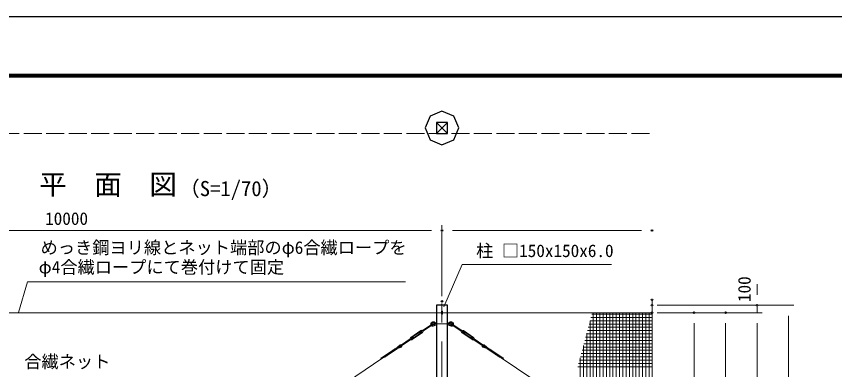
# Model space of a CAD drawing. Units: millimetres, scale not verified. Extents: x -14699 to 14701, y -10394 to 10396.
# Drawn here: x -7317 to 3591, y 5684 to 10396 of the extents above; entities that cross this region are included whole.
import ezdxf
from ezdxf.enums import TextEntityAlignment as Align

# ---------------------------------------------------------------- set-up
doc = ezdxf.new("R2010")
doc.units = ezdxf.units.MM
doc.header["$LTSCALE"] = 40
doc.header["$PDMODE"] = 32
doc.header["$PDSIZE"] = 20
doc.linetypes.add('DASHED', pattern=[7.5, 6, -1.5])
doc.linetypes.add('USER1', pattern=[50.8, 31.75, -6.35, 6.35, -6.35])
for name, color, linetype, lineweight in [('0-0_D-TTL-TXT', 7, 'Continuous', 13), ('0-1_D-STR1', 1, 'Continuous', 25), ('0-2_D-BMK', 2, 'USER1', 13), ('0-3_D-STR3', 3, 'Continuous', 13), ('0-5_D-STR4', 7, 'Continuous', 25), ('0-7_D-STR-DIM', 7, 'Continuous', 13), ('0-A_D-STR-TXT', 7, 'Continuous', 13), ('0-B_D-STR2', 7, 'Continuous', 13), ('0-C_D-TTL', 7, 'Continuous', 25)]:
    doc.layers.add(name, color=color, linetype=linetype, lineweight=lineweight)
doc.layers.add('0-9_Defpoints', color=8, linetype='Continuous')
doc.styles.add('ＭＳ ゴシック', font='')
doc.styles.get('ＭＳ ゴシック').set_extended_font_data('MS Gothic')

msp = doc.modelspace()

# ---------------------------------------------------------------- linework, layer by layer
at = {"layer": '0-1_D-STR1'}
for p, q in [((-1718.12, 8982.16), (-1568.12, 8832.16)), ((-1568.12, 8982.16), (-1718.12, 8832.16))]:
    msp.add_line(p, q, dxfattribs=at)
for points in [[(-1718.12, 8982.16), (-1718.12, 8832.16), (-1568.12, 8832.16), (-1568.12, 8982.16)], [(-1568.12, 6543.32), (-1718.12, 6543.32), (-1718.12, -1256.68), (-1568.12, -1256.68)]]:
    msp.add_lwpolyline(points, close=True, dxfattribs=at)
at = {"layer": '0-2_D-BMK'}
for p, q in [((-1643.12, -1307.68), (-1643.12, 6594.32)), ((-1755.62, 6293.32), (-1530.62, 6293.32))]:
    msp.add_line(p, q, dxfattribs=at)
at = {"layer": '0-3_D-STR3'}
for p, q in [((-10861.43, 6443.32), (1156.88, 6443.32)), ((-1649.12, 6460.32), (-1649.12, 6426.32)), ((-1637.12, 6460.32), (-1637.12, 6426.32)), ((-1775.79, 6291.84), (-1903.34, 6205.55)), ((-1769.06, 6281.9), (-1896.61, 6195.61)), ((-1743.9, 6306.82), (-1747.33, 6301.32)), ((-1747.33, 6301.32), (-1747.33, 6285.32)), ((-1743.9, 6279.82), (-1747.33, 6285.32)), ((-1720.9, 6308.32), (-1743.9, 6306.82)), ((-1743.9, 6306.82), (-1743.9, 6293.32)), ((-1743.9, 6279.82), (-1743.9, 6293.32)), ((-1720.9, 6278.32), (-1743.9, 6279.82)), ((-1720.9, 6308.32), (-1720.9, 6278.32)), ((-1720.9, 6301.32), (-1718.12, 6301.32)), ((-1720.9, 6285.32), (-1718.12, 6285.32)), ((-1568.12, 6301.32), (-1561.12, 6301.32)), ((-1568.12, 6285.32), (-1561.12, 6285.32)), ((-1561.12, 6308.32), (-1561.12, 6278.32)), ((-1561.12, 6278.32), (-1538.12, 6279.82)), ((-1538.12, 6306.82), (-1538.12, 6279.82)), ((-1538.12, 6279.82), (-1534.68, 6285.32)), ((-1534.68, 6301.32), (-1534.68, 6285.32)), ((-1512.95, 6281.9), (-1385.4, 6195.61)), ((-1506.23, 6291.84), (-1378.68, 6205.55)), ((-1925.8, 6204.85), (-2059.98, 6114.07)), ((-1921.04, 6197.81), (-2055.22, 6107.03)), ((-2027.58, 6121.5), (-2054.91, 6103.01)), ((-2020.86, 6111.57), (-2048.19, 6093.08)), ((-1910.39, 6182.07), (-2044.57, 6091.3)), ((-1905.63, 6175.03), (-2039.81, 6084.26)), ((-2020.86, 6111.57), (-2027.58, 6121.5)), ((-1917.42, 6196.03), (-1944.75, 6177.54)), ((-1909.85, 6184.85), (-1918.26, 6197.27)), ((-1905.58, 6208.87), (-1912.98, 6205.88)), ((-1894.37, 6192.3), (-1905.58, 6208.87)), ((-1894.37, 6192.3), (-1899.9, 6186.54)), ((-1387.64, 6192.3), (-1376.44, 6208.87)), ((-1387.64, 6192.3), (-1382.12, 6186.54)), ((-1376.44, 6208.87), (-1369.04, 6205.88)), ((-1376.39, 6175.03), (-1242.21, 6084.26)), ((-1372.16, 6184.85), (-1363.76, 6197.27)), ((-1371.63, 6182.07), (-1237.44, 6091.3)), ((-1364.6, 6196.03), (-1337.26, 6177.54)), ((-1360.98, 6197.81), (-1226.8, 6107.03)), ((-1356.22, 6204.85), (-1222.04, 6114.07)), ((-1261.16, 6111.57), (-1254.44, 6121.5)), ((-1261.16, 6111.57), (-1233.83, 6093.08)), ((-1254.44, 6121.5), (-1227.1, 6103.01)), ((-2202.69, 6014.36), (-2264.55, 5962.45)), ((-2198.02, 6007.84), (-2242.44, 5970.56)), ((-2068.99, 6093.49), (-2196.55, 6007.2)), ((-2062.27, 6083.55), (-2189.82, 5997.26)), ((-2060.03, 6080.24), (-2052.63, 6083.22)), ((-2047.35, 6091.83), (-2055.75, 6104.26)), ((-1234.67, 6091.83), (-1226.26, 6104.26)), ((-1221.99, 6080.24), (-1229.39, 6083.22)), ((-1219.75, 6083.55), (-1092.19, 5997.26)), ((-1213.02, 6093.49), (-1085.47, 6007.2)), ((-1083.99, 6007.84), (-1039.58, 5970.56)), ((-1079.32, 6014.36), (-1017.46, 5962.45)), ((-2439.49, 5847.12), (-2277.34, 5956.82)), ((-2402.51, 5852.87), (-2239.58, 5963.09)), ((-2325.61, 5905.96), (-2380.99, 5885.63)), ((-2298.08, 5924.58), (-2353.46, 5904.26)), ((-2270.55, 5943.21), (-2325.93, 5922.88)), ((-2184.59, 5983.27), (-2298.39, 5941.51)), ((-2188.01, 5990.54), (-2270.86, 5960.13)), ((-1097.43, 5983.27), (-983.62, 5941.51)), ((-1094.01, 5990.54), (-1011.15, 5960.13)), ((-879.51, 5852.87), (-1042.44, 5963.09)), ((-1011.47, 5943.21), (-956.09, 5922.88)), ((-842.52, 5847.12), (-1004.68, 5956.82)), ((-983.94, 5924.58), (-928.56, 5904.26)), ((-956.4, 5905.96), (-901.03, 5885.63)), ((-11289.04, -151.04), (-2429.81, 5842.15)), ((-2380.67, 5868.71), (-2459.81, 5839.67)), ((-2408.21, 5850.08), (-2451.42, 5834.22)), ((-2353.14, 5887.33), (-2408.52, 5867.01)), ((-928.87, 5887.33), (-873.49, 5867.01)), ((-901.34, 5868.71), (-822.2, 5839.67)), ((-873.81, 5850.08), (-830.59, 5834.22)), ((-852.2, 5842.15), (1156.88, 4483.02))]:
    msp.add_line(p, q, dxfattribs=at)
for points in [[(-1561.12, 6308.32), (-1538.12, 6306.82), (-1534.68, 6301.32)], [(-1910.69, 6186.09), (-1938.03, 6167.6), (-1944.75, 6177.54)], [(-1371.32, 6186.09), (-1343.99, 6167.6), (-1337.26, 6177.54)], [(-2060.03, 6080.24), (-2071.23, 6096.8), (-2065.71, 6102.56)], [(-1221.99, 6080.24), (-1210.78, 6096.8), (-1216.31, 6102.56)]]:
    msp.add_lwpolyline(points, dxfattribs=at)
for centre, radius, start, end in [((-1643.12, 6460.32), 6, 0, 180), ((-1643.12, 6426.32), 6, 180, 0), ((-1762.9, 6293.32), 30, 40.33299, 202.54106), ((-1762.9, 6293.32), 30, 225.61498, 319.66701), ((-1762.9, 6293.32), 17.5, 27.20289, 194.02698), ((-1772.42, 6286.87), 6, 304.07802, 124.07802), ((-1762.9, 6293.32), 17.5, 234.12907, 332.79711), ((-1729.36, 6321.79), 14, 220.33299, 273.7314), ((-1729.36, 6264.84), 14, 86.2686, 139.66701), ((-1729.36, 6264.84), 14, 86.2686, 139.66701), ((-1552.66, 6321.79), 14, 266.2686, 319.66701), ((-1552.66, 6264.84), 14, 40.33299, 93.7314), ((-1519.12, 6293.32), 30, 337.45894, 139.66701), ((-1519.12, 6293.32), 30, 220.33299, 314.38502), ((-1519.12, 6293.32), 17.5, 345.97302, 152.79711), ((-1519.12, 6293.32), 17.5, 207.20289, 305.87093), ((-1509.59, 6286.87), 6, 55.92198, 235.92198), ((-2054.1, 6105.38), 10.5, 124.07802, 180.19691), ((-1919.92, 6196.15), 10.5, 67.95914, 124.07802), ((-1919.92, 6196.15), 2, 34.07802, 124.07802), ((-1914.47, 6209.59), 4, 247.95914, 291.97877), ((-1911.51, 6183.73), 2, 304.07802, 34.07802), ((-1911.51, 6183.73), 10.5, 304.07802, 0.19691), ((-1897.01, 6183.78), 4, 136.17728, 180.19691), ((-1385, 6183.78), 4, 359.80309, 43.82272), ((-1370.5, 6183.73), 10.5, 179.80309, 235.92198), ((-1370.5, 6183.73), 2, 145.92198, 235.92198), ((-1367.54, 6209.59), 4, 248.02123, 292.04086), ((-1362.1, 6196.15), 10.5, 55.92198, 112.04086), ((-1362.1, 6196.15), 2, 55.92198, 145.92198), ((-1227.92, 6105.38), 10.5, 359.80309, 55.92198), ((-2193.29, 5999.03), 18, 62.58859, 121.25306), ((-2193.19, 6002.23), 6, 124.07802, 304.07802), ((-2193.29, 5999.03), 10, 93.30237, 118.25258), ((-2193.29, 5999.03), 10, 301.8883, 14.15044), ((-2193.29, 5999.03), 18, 298.90231, 22.44483), ((-2068.6, 6105.33), 4, 316.17728, 0.19691), ((-2054.1, 6105.38), 2, 124.07802, 214.07802), ((-2051.13, 6079.51), 4, 67.95914, 111.97877), ((-2045.69, 6092.95), 10.5, 247.95914, 304.07802), ((-2045.69, 6092.95), 2, 214.07802, 304.07802), ((-1236.32, 6092.95), 10.5, 235.92198, 292.04086), ((-1236.32, 6092.95), 2, 235.92198, 325.92198), ((-1230.88, 6079.51), 4, 68.02123, 112.04086), ((-1227.92, 6105.38), 2, 325.92198, 55.92198), ((-1213.42, 6105.33), 4, 179.80309, 223.82272), ((-1088.73, 5999.03), 18, 157.55517, 241.09769), ((-1088.73, 5999.03), 10, 165.84956, 238.1117), ((-1088.73, 5999.03), 18, 58.74694, 117.41141), ((-1088.83, 6002.23), 6, 235.92198, 55.92198), ((-1088.73, 5999.03), 10, 61.74742, 86.69763), ((-2343.12, 5876.09), 30, 110.15166, 124.07802), ((-2315.59, 5894.72), 30, 110.15166, 124.07802), ((-2335.95, 5934.12), 30, 290.15157, 304.07802), ((-2288.06, 5913.34), 30, 110.15166, 124.07802), ((-2308.41, 5952.75), 30, 290.15157, 304.07802), ((-2260.53, 5931.97), 30, 110.15166, 124.07802), ((-2280.88, 5971.37), 30, 290.15157, 304.07802), ((-1001.13, 5971.37), 30, 235.92198, 249.84843), ((-1021.49, 5931.97), 30, 55.92198, 69.84834), ((-973.6, 5952.75), 30, 235.92198, 249.84843), ((-993.96, 5913.34), 30, 55.92198, 69.84834), ((-946.07, 5934.12), 30, 235.92198, 249.84843), ((-966.42, 5894.72), 30, 55.92198, 69.84834), ((-938.89, 5876.09), 30, 55.92198, 69.84834), ((-2417.01, 5896.45), 71.11, 232.99215, 241.0563), ((-2398.19, 5838.85), 30, 110.15166, 124.07802), ((-2418.54, 5878.25), 30, 290.15157, 304.07802), ((-2370.65, 5857.47), 30, 110.15166, 124.07802), ((-2391.01, 5896.87), 30, 290.15157, 304.07802), ((-2363.48, 5915.5), 30, 290.15157, 304.07802), ((-918.54, 5915.5), 30, 235.92198, 249.84843), ((-891.01, 5896.87), 30, 235.92198, 249.84843), ((-911.36, 5857.47), 30, 55.92198, 69.84834), ((-863.47, 5878.25), 30, 235.92198, 249.84843), ((-883.83, 5838.85), 30, 55.92198, 69.84834), ((-865, 5896.45), 71.11, 298.9437, 307.00785)]:
    msp.add_arc(centre, radius, start, end, dxfattribs=at)
at = {"layer": '0-5_D-STR4'}
msp.add_lwpolyline([(-1868.12, 8907.16), (-1802.22, 8748.06), (-1643.12, 8682.16), (-1484.02, 8748.06), (-1418.12, 8907.16), (-1484.02, 9066.26), (-1643.12, 9132.16), (-1802.22, 9066.26)], close=True, dxfattribs=at)
at = {"layer": '0-7_D-STR-DIM'}
for p, q in [((-11503.12, 7540.05), (-1783.12, 7540.05)), ((-1643.12, 6664.32), (-1643.12, 7610.05)), ((-1643.12, 6664.32), (-1643.12, 7610.05)), ((-1503.12, 7540.05), (1016.88, 7540.05)), ((2556.88, 6683.32), (2556.88, 6823.32)), ((1156.88, 5269.62), (1156.88, 6615.72)), ((1226.88, 6543.32), (2626.88, 6543.32)), ((1226.88, 6543.32), (3046.88, 6543.32)), ((1226.88, 6443.32), (1786.88, 6443.32)), ((1226.88, 6443.32), (2206.88, 6443.32)), ((1226.88, 6443.32), (2626.88, 6443.32)), ((1226.88, 6443.32), (2626.88, 6443.32)), ((2556.88, 6443.32), (2556.88, 6543.32)), ((2976.88, 6403.32), (2976.88, -1116.68)), ((1716.88, 4133.32), (1716.88, 6303.32)), ((2136.88, -316.68), (2136.88, 6303.32)), ((2556.88, 6303.32), (2556.88, -416.68)), ((2556.88, 6303.32), (2556.88, 6163.32))]:
    msp.add_line(p, q, dxfattribs=at)
at = {"layer": '0-9_Defpoints'}
for p in [(-1643.12, 7540.05), (1156.88, 7540.05), (-1643.12, 6594.32), (1156.88, 6615.72), (1156.88, 6543.32), (2556.88, 6543.32), (1156.88, 6443.32), (1716.88, 6443.32), (2136.88, 6443.32)]:
    msp.add_point(p, dxfattribs=at)
at = {"layer": '0-A_D-STR-TXT'}
for points in [[(617.47, 7087.11), (-1373.84, 7087.11), (-1620.43, 6520.38)], [(-2127.95, 6855.13), (-7169.76, 6855.13), (-7286.97, 6445.24)]]:
    msp.add_lwpolyline(points, dxfattribs=at)
at = {"layer": '0-B_D-STR2', "linetype": 'DASHED'}
msp.add_line((-11718.12, 8832.16), (1156.88, 8832.16), dxfattribs=at)
at = {"layer": '0-B_D-STR2'}
for p, q in [((373.81, -456.68), (373.81, 6443.32)), ((417.56, -456.68), (417.56, 6443.32)), ((461.31, -456.68), (461.31, 6443.32)), ((505.06, -456.68), (505.06, 6443.32)), ((548.81, -456.68), (548.81, 6443.32)), ((592.56, -456.68), (592.56, 6443.32)), ((636.31, -456.68), (636.31, 6443.32)), ((680.06, -456.68), (680.06, 6443.32)), ((723.81, -456.68), (723.81, 6443.32)), ((767.56, -456.68), (767.56, 6443.32)), ((811.31, -456.68), (811.31, 6443.32)), ((855.06, -456.68), (855.06, 6443.32)), ((898.81, -456.68), (898.81, 6443.32)), ((942.56, -456.68), (942.56, 6443.32)), ((986.31, -456.68), (986.31, 6443.32)), ((1030.06, -456.68), (1030.06, 6443.32)), ((1073.81, -456.68), (1073.81, 6443.32)), ((1117.56, 5204), (1117.56, 6443.32)), ((330.06, -456.68), (330.06, 6333.13)), ((330.77, 6335.79), (1156.88, 6335.79)), ((342.5, 6379.54), (1156.88, 6379.54)), ((354.22, 6423.29), (1156.88, 6423.29)), ((307.33, 6248.29), (1156.88, 6248.29)), ((319.05, 6292.04), (1156.88, 6292.04)), ((272.16, 6117.04), (1156.88, 6117.04)), ((283.88, 6160.79), (1156.88, 6160.79)), ((286.31, -456.68), (286.31, 6169.85)), ((295.6, 6204.54), (1156.88, 6204.54)), ((242.56, -456.68), (242.56, 6006.58)), ((248.71, 6029.54), (1156.88, 6029.54)), ((260.44, 6073.29), (1156.88, 6073.29)), ((213.55, 5898.29), (1156.88, 5898.29)), ((225.27, 5942.04), (1156.88, 5942.04)), ((236.99, 5985.79), (1156.88, 5985.79)), ((190.1, 5810.79), (1156.88, 5810.79)), ((198.81, -456.68), (198.81, 5843.3)), ((201.82, 5854.54), (1156.88, 5854.54)), ((166.65, 5723.29), (1156.88, 5723.29)), ((178.38, 5767.04), (1156.88, 5767.04))]:
    msp.add_line(p, q, dxfattribs=at)
at = {"layer": '0-C_D-TTL', "color": 2}
msp.add_lwpolyline([(-14698.88, 10395.79), (14701.12, 10395.79), (14701.12, -10394.21), (-14698.88, -10394.21)], close=True, dxfattribs=at)
at = {"layer": '0-C_D-TTL'}
for points in [[(-13753.88, 9625.79), (13756.12, 9625.79), (13756.12, -9624.21), (-13753.88, -9624.21)], [(-13745.13, 9617.04), (13747.37, 9617.04), (13747.37, -9615.46), (-13745.13, -9615.46)], [(-13736.38, 9608.29), (13738.62, 9608.29), (13738.62, -9606.71), (-13736.38, -9606.71)], [(-13727.63, 9599.54), (13729.87, 9599.54), (13729.87, -9597.96), (-13727.63, -9597.96)], [(-13718.88, 9590.79), (13721.12, 9590.79), (13721.12, -9589.21), (-13718.88, -9589.21)]]:
    msp.add_lwpolyline(points, close=True, dxfattribs=at)

# ---------------------------------------------------------------- texts
at = {"layer": '0-0_D-TTL-TXT', "style": 'ＭＳ ゴシック'}
for s, height, p in [('平\u3000面\u3000図', 269.5, (-7014.28, 7936.98)), ('（S=1/70）', 202.1, (-5148.18, 7937.14))]:
    msp.add_text(s, height=height, dxfattribs=at).set_placement(p, align=Align.BOTTOM_LEFT)
at = {"layer": '0-7_D-STR-DIM', "style": 'ＭＳ ゴシック'}
msp.add_text('10000', height=168.3, dxfattribs=at).set_placement((-6934.14, 7563.67), align=Align.BOTTOM_LEFT)
msp.add_text('100', height=168.3, rotation=90, dxfattribs=at).set_placement((2522.3, 6585.24), align=Align.BOTTOM_LEFT)
at = {"layer": '0-A_D-STR-TXT', "style": 'ＭＳ ゴシック'}
for s, p in [('めっき鋼ヨリ線とネット端部のφ6合繊ロープを', (-6994.19, 7177.47)), ('柱 □150x150x6.0', (-1188.49, 7134.71)), ('φ4合繊ロープにて巻付けて固定', (-7019.96, 6916.5)), ('合繊ネット', (-7211.65, 5656.16))]:
    msp.add_text(s, height=168.3, dxfattribs=at).set_placement(p, align=Align.BOTTOM_LEFT)

doc.saveas('drawing.dxf')
